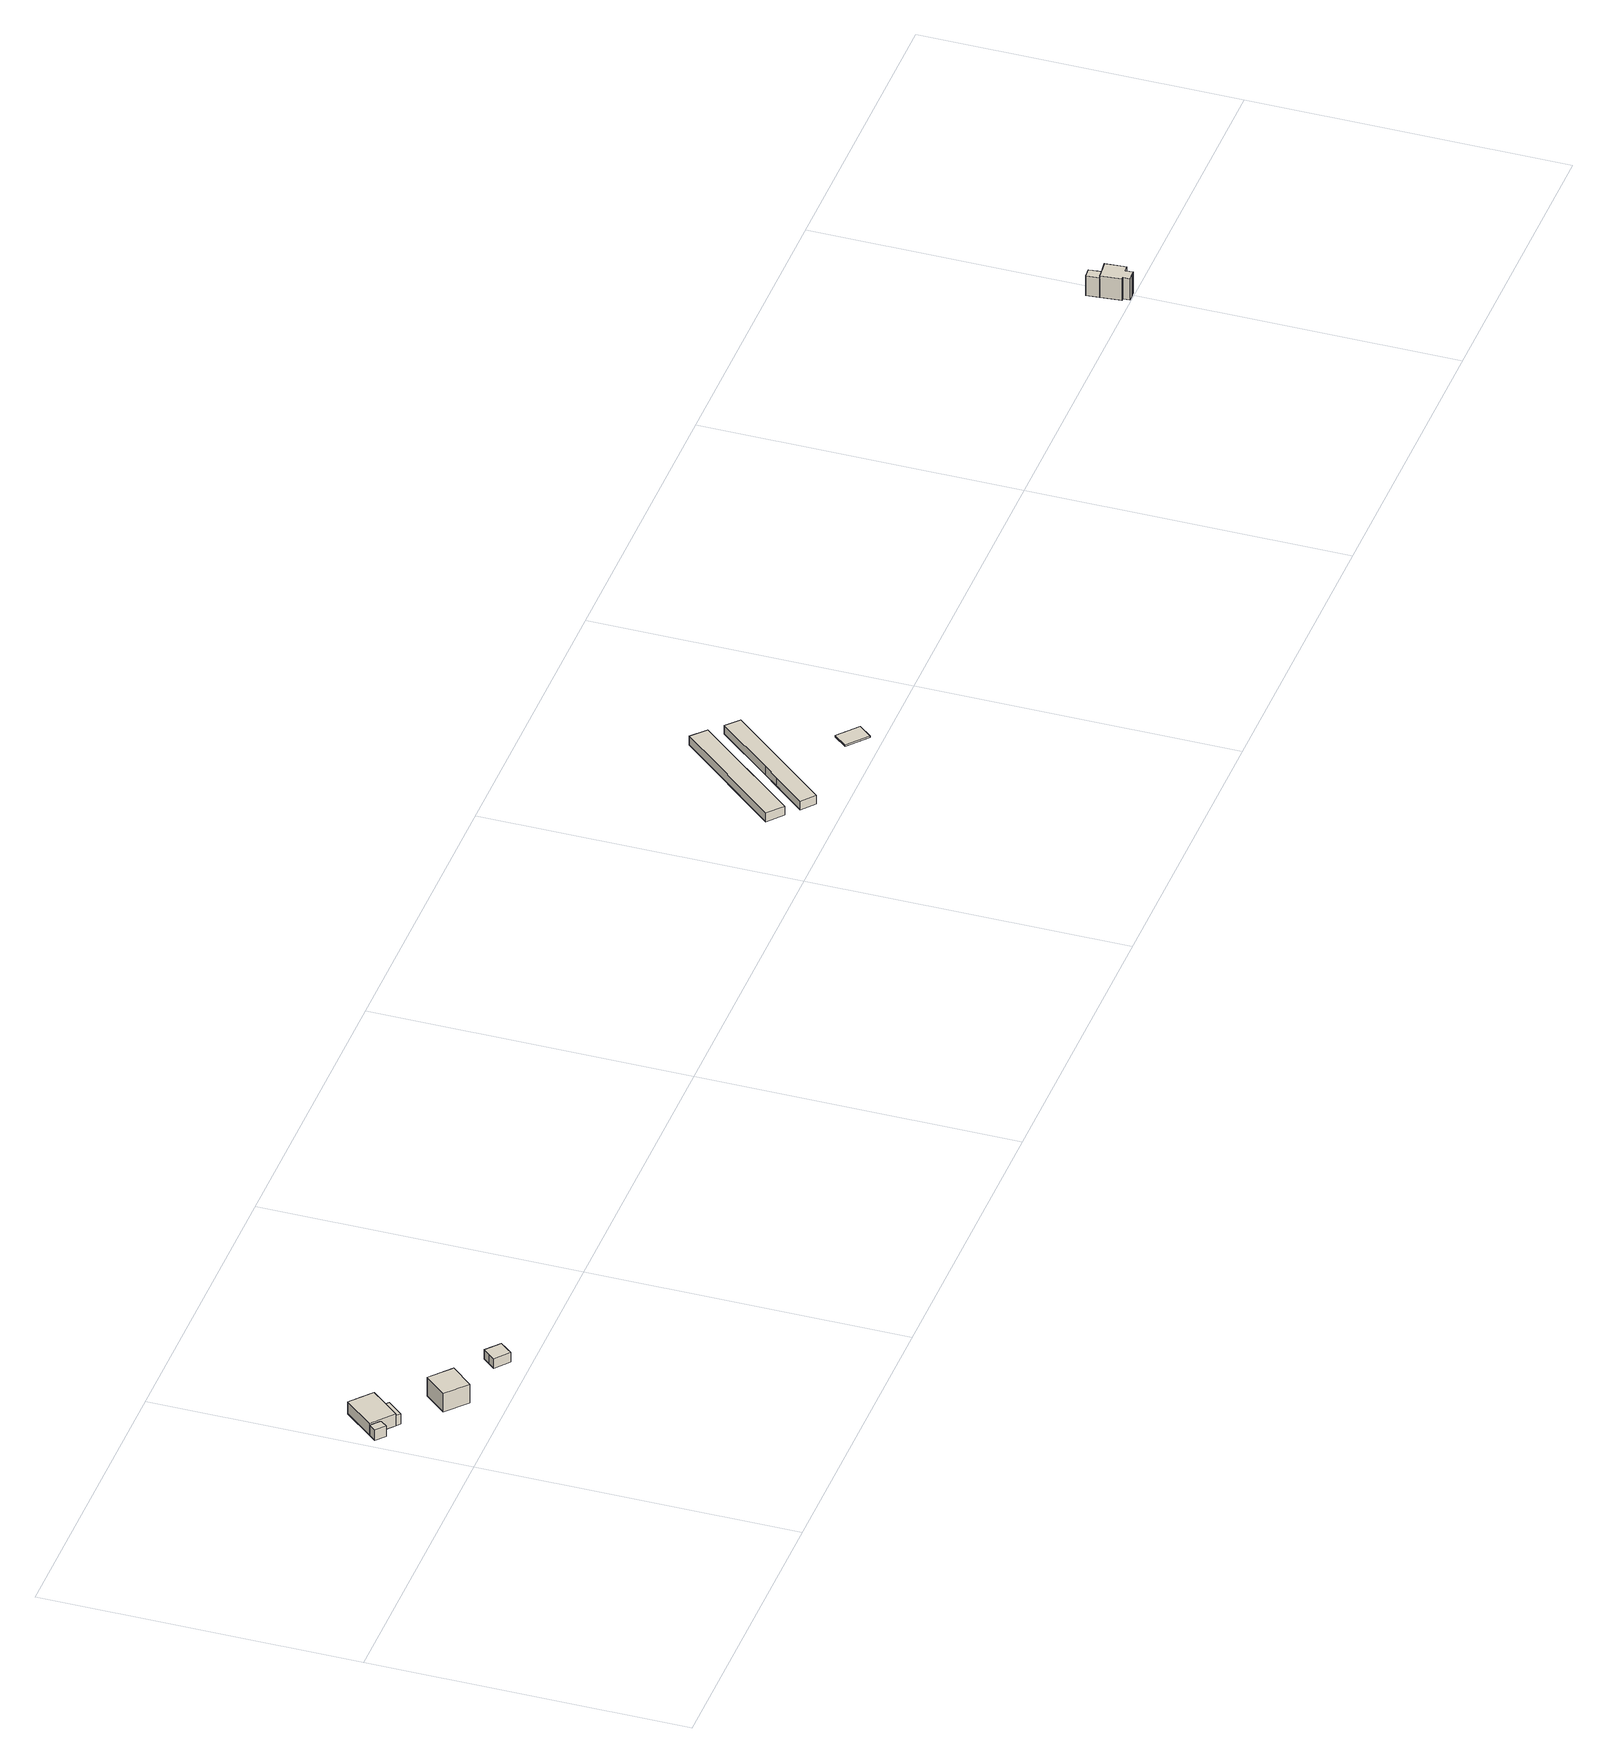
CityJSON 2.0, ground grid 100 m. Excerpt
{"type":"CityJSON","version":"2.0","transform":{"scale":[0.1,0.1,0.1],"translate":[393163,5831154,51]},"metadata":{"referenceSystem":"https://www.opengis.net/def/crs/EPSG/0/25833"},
"CityObjects":{
"building1":{"type":"Building","attributes":{"Gemeindeschluessel":"11000003","function":"31001_1010"},"address":[{"country":"Germany","locality":"Berlin","thoroughfareNumber":"33","thoroughfareName":"Hans-Schumacher-Straße"}],"children":["building1-1","building1-2","building1-3"]},
"building1-1":{"type":"BuildingPart","attributes":{"BezugspunktDach":"2200","measuredHeight":4.9,"storeysAboveGround":1},"parents":["building1"],"geometry":[{"type":"MultiSurface","lod":"1","boundaries":[[[0,1,2,3,4]],[[5,6,7,8,9]],[[5,9,4,3]],[[6,5,3,2]],[[7,6,2,1]],[[10,11,12,8,7,1,0]],[[13,14,15,8,0,4]],[[16,8,12,11,10]],[[9,15,14,13]]]}]},
"building1-2":{"type":"BuildingPart","attributes":{"BezugspunktDach":"2200","measuredHeight":3.68,"storeysAboveGround":1},"parents":["building1"],"geometry":[{"type":"Solid","lod":"1","boundaries":[[[[17,18,11,10]],[[12,19,20,8]],[[19,12,11,18]],[[20,19,18,17]],[[8,20,17,10]],[[12,8,10,11]]]]}]},
"building1-3":{"type":"BuildingPart","attributes":{"BezugspunktDach":"2200","measuredHeight":3.68,"storeysAboveGround":1},"parents":["building1"],"geometry":[{"type":"Solid","lod":"1","boundaries":[[[[21,14,13,22]],[[9,15,23,24]],[[9,24,22,13]],[[23,15,14,21]],[[24,23,21,22]],[[15,9,13,14]]]]}]},
"building2":{"type":"Building","attributes":{"Gemeindeschluessel":"11000003","BezugspunktDach":"2200","function":"31001_1010","measuredHeight":9.12,"storeysAboveGround":1},"address":[{"country":"Germany","locality":"Berlin","thoroughfareNumber":"32","thoroughfareName":"Hans-Schumacher-Straße"}],"geometry":[{"type":"Solid","lod":"1","boundaries":[[[[25,26,27,28]],[[29,30,31,32]],[[29,32,28,27]],[[30,29,27,26]],[[31,30,26,25]],[[32,31,25,28]]]]}]},
"building3":{"type":"Building","attributes":{"Gemeindeschluessel":"11000003","BezugspunktDach":"2200","function":"31001_1010","measuredHeight":3.77,"storeysAboveGround":1},"address":[{"country":"Germany","locality":"Berlin","thoroughfareNumber":"31","thoroughfareName":"Hans-Schumacher-Straße"}],"geometry":[{"type":"Solid","lod":"1","boundaries":[[[[33,34,35,36,37,38]],[[39,40,41,42,43,44]],[[39,44,38,37]],[[40,39,37,36]],[[41,40,36,35]],[[42,41,35,34]],[[43,42,34,33]],[[44,43,33,38]]]]}]},
"building4":{"type":"Building","attributes":{"Gemeindeschluessel":"11000003","BezugspunktDach":"2200","function":"31001_2000","measuredHeight":3.27,"storeysAboveGround":1},"address":[{"country":"Germany","locality":"Berlin","thoroughfareNumber":"10 (18)","thoroughfareName":"Schönerlinder Straße"}],"geometry":[{"type":"Solid","lod":"1","boundaries":[[[[45,46,47,48]],[[49,50,51,52]],[[49,52,48,47]],[[50,49,47,46]],[[51,50,46,45]],[[52,51,45,48]]]]}]},
"building5":{"type":"Building","attributes":{"Gemeindeschluessel":"11000003","BezugspunktDach":"2200","function":"31001_2000","measuredHeight":3,"storeysAboveGround":1},"address":[{"country":"Germany","locality":"Berlin","thoroughfareNumber":"10 (17)","thoroughfareName":"Schönerlinder Straße"}],"geometry":[{"type":"Solid","lod":"1","boundaries":[[[[53,54,55,56,57,58]],[[59,60,61,62,63,64]],[[59,64,58,57]],[[60,59,57,56]],[[61,60,56,55]],[[62,61,55,54]],[[63,62,54,53]],[[64,63,53,58]]]]}]},
"building6":{"type":"Building","attributes":{"Gemeindeschluessel":"11000003","BezugspunktDach":"2200","function":"31001_2000","measuredHeight":0.559,"storeysAboveGround":1},"address":[{"country":"Germany","locality":"Berlin","thoroughfareNumber":"10 (16)","thoroughfareName":"Schönerlinder Straße"}],"geometry":[{"type":"Solid","lod":"1","boundaries":[[[[65,66,67,68]],[[69,70,71,72]],[[69,72,68,67]],[[70,69,67,66]],[[71,70,66,65]],[[72,71,65,68]]]]}]},
"building7":{"type":"Building","attributes":{"Gemeindeschluessel":"11000003","function":"31001_1313"},"address":[{"country":"Germany","locality":"Berlin","thoroughfareNumber":"34","thoroughfareName":"Schönerlinder Straße"}],"children":["building7-1","building7-2"]},
"building7-1":{"type":"BuildingPart","attributes":{"BezugspunktDach":"2200","measuredHeight":8.48,"storeysAboveGround":1},"parents":["building7"],"geometry":[{"type":"MultiSurface","lod":"1","boundaries":[[[73,74,75,76,77,78,79,80,81,82,83]],[[84,85,86,87,88,89,90,91,92,93,94]],[[95,96,83,82]],[[97,95,84,82,81]],[[86,85,81,80]],[[87,86,80,79]],[[88,87,79,78]],[[89,88,78,77]],[[90,89,77,76]],[[91,90,76,75]],[[92,91,75,74]],[[93,92,74,73]],[[94,93,73,83]],[[84,94,96,95]],[[85,84,95,97]]]}]},
"building7-2":{"type":"BuildingPart","attributes":{"BezugspunktDach":"2200","measuredHeight":6.94,"storeysAboveGround":1},"parents":["building7"],"geometry":[{"type":"MultiSurface","lod":"1","boundaries":[[[96,97,98,99]],[[100,85,94,101]],[[100,101,99,98]],[[85,100,98,97]],[[85,84,94]],[[101,94,96,99]],[[94,84,95,96]],[[95,84,85,97]]]}]}
},
"vertices":[
[95,269,64],[174,362,64],[141,390,64],[107,419,64],[28,326,64],[107,419,21],[141,390,21],[174,362,21],[95,269,21],[28,326,21],[95,269,58],[137,318,58],[137,318,21],[28,326,58],[57,302,58],[57,302,21],[95,269,34],
[108,258,58],[150,307,58],[150,307,21],[108,258,21],
[38,279,58],[9,304,58],[38,279,21],[9,304,21],
[270,103,87],[330,171,87],[263,230,87],[204,161,87],[263,230,20],[330,171,20],[270,103,20],[204,161,20],
[501,55,50],[517,75,50],[534,95,50],[490,132,50],[473,112,50],[456,92,50],[473,112,16],[490,132,16],[534,95,16],[517,75,16],[501,55,16],[456,92,16],
[3245,141,67],[3525,469,67],[3480,510,67],[3197,182,67],[3480,510,35],[3525,469,35],[3245,141,35],[3197,182,35],
[3327,72,64],[3606,395,64],[3565,432,64],[3414,256,64],[3372,207,64],[3285,107,64],[3372,207,34],[3414,256,34],[3565,432,34],[3606,395,34],[3327,72,34],[3285,107,34],
[3684,28,38],[3719,70,38],[3655,124,38],[3620,82,38],[3655,124,33],[3719,70,33],[3684,28,33],[3620,82,33],
[5968,26,78],[5974,26,78],[5976,4,78],[6000,6,78],[6010,7,78],[6008,30,78],[6028,32,78],[6022,98,78],[5993,95,78],[5991,95,78],[5961,92,78],[5991,95,1],[5993,95,1],[6022,98,1],[6028,32,1],[6008,30,1],[6010,7,1],[6000,6,1],[5976,4,1],[5974,26,1],[5968,26,1],[5961,92,1],[5991,95,70],[5961,92,70],[5993,95,70],
[5989,137,70],[5957,134,70],[5989,137,1],[5957,134,1]
]}
